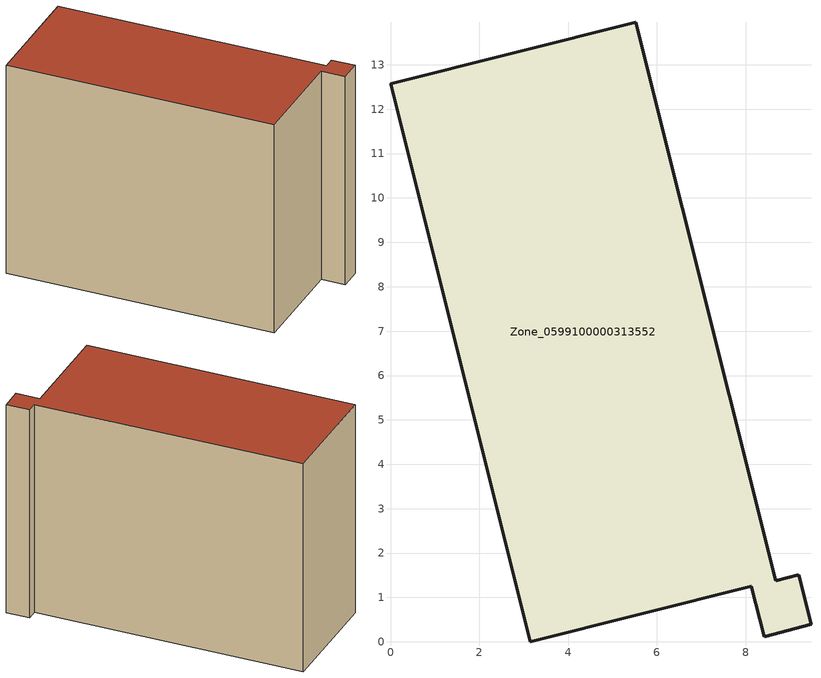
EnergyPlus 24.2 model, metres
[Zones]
Zone_0599100000313552
 floor ground (C_G): 8.13,1.25 3.15,0 0,12.57 5.52,13.96 8.68,1.38 9.19,1.51 9.47,0.4 8.42,0.12 z0
 wall outside (C_F): 5.52,13.96 0,12.57 3.15,0 8.13,1.25 8.42,0.12 9.47,0.4 9.19,1.51 8.68,1.38 5.52,13.96 z0:10.63
 roof outside (C_R): 9.47,0.4 9.19,1.51 8.68,1.38 5.52,13.96 0,12.57 3.15,0 8.13,1.25 8.42,0.12 z10.63
[BUILDING]
Pand.0599100000313552: North Axis=0; Terrain=City; Loads Convergence Tolerance Value=0.04; Temperature Convergence Tolerance Value=0.4; Solar Distribution=FullExterior; Maximum Number of Warmup Days=25; Minimum Number of Warmup Days=1
[Site:Location]
Rotterdam.The.Hague.AP_ZH_NLD Design_Conditions: Latitude=51.96; Longitude=4.45; Time Zone=1; Elevation=-4.5
[SITE:GROUNDTEMPERATURE:BUILDINGSURFACE]
18, 18, 18, 18, 18, 18, 18, 18, 18, 18, 18, 18
[MATERIAL] Thermal Absorptance=0.9; Solar Absorptance=0.7; Visible Absorptance=0.7
Name | Roughness | Thickness | Conductivity | Density | Specific Heat
G.TI.1992-2005 | MediumSmooth | 0.15 | 0.06 | 540 | 1210
F.TI.1992-2005 | Rough | 0.3 | 0.12 | 1920 | 840
R.TI.1992-2005 | MediumRough | 0.2 | 0.08 | 1500 | 1000
[CONSTRUCTION]
C_G: G.TI.1992-2005
C_F: F.TI.1992-2005
C_R: R.TI.1992-2005
[ZONE]
Zone_0599100000313552: Type=1; Multiplier=1; Ceiling Height=Autocalculate; Volume=Autocalculate; Floor Area=autocalculate; Part of Total Floor Area=Yes
[ZONEINFILTRATION:DESIGNFLOWRATE]
Infil_Zone_0599100000313552: Zone or ZoneList or Space or SpaceList=Zone_0599100000313552; Schedule=AlwaysOn; Design Flow Rate Calculation Method=Flow/Area; Flow Rate per Floor Area=0.0015; Constant Term Coefficient=1; Temperature Term Coefficient=0; Velocity Term Coefficient=0; Velocity Squared Term Coefficient=0
[HVACTEMPLATE:ZONE:IDEALLOADSAIRSYSTEM]
Zone_0599100000313552: Maximum Heating Supply Air Temperature=50; Minimum Cooling Supply Air Temperature=13; Maximum Heating Supply Air Humidity Ratio=0.0156; Minimum Cooling Supply Air Humidity Ratio=0.0077; Heating Limit=NoLimit; Cooling Limit=NoLimit; Dehumidification Control Type=ConstantSensibleHeatRatio; Cooling Sensible Heat Ratio=0.7; Dehumidification Setpoint=60; Humidification Control Type=None; Humidification Setpoint=30; Outdoor Air Method=None; Outdoor Air Flow Rate per Person=0.00944; Outdoor Air Flow Rate per Zone Floor Area=0; Outdoor Air Flow Rate per Zone=0; Demand Controlled Ventilation Type=None; Outdoor Air Economizer Type=NoEconomizer; Heat Recovery Type=None; Sensible Heat Recovery Effectiveness=0.7; Latent Heat Recovery Effectiveness=0.65
[ZONECONTROL:THERMOSTAT]
ThermostatControl_Zone_0599100000313552: Zone or ZoneList=Zone_0599100000313552; Control Type Schedule=DualSetpointControlType; Control 1=Thermostat_Zone_0599100000313552; Temperature Difference Between Cutout And Setpoint=0
[THERMOSTATSETPOINT:DUALSETPOINT]
Thermostat_Zone_0599100000313552: Heating Setpoint Temperature Schedule=HeatingSetpoint_Zone_0599100000313552; Cooling Setpoint Temperature Schedule=CoolingSetpoint_Zone_0599100000313552
[SCHEDULE:COMPACT]
HeatingSetpoint_Zone_0599100000313552: Through: 12/31, For: AllDays, Until: 24:00, 21
CoolingSetpoint_Zone_0599100000313552: Through: 12/31, For: AllDays, Until: 24:00, 24
DualSetpointControlType: Through: 12/31, For: AllDays, Until: 24:00, 4
AlwaysOn: Through: 12/31, For: AllDays, Until: 24:00, 1
